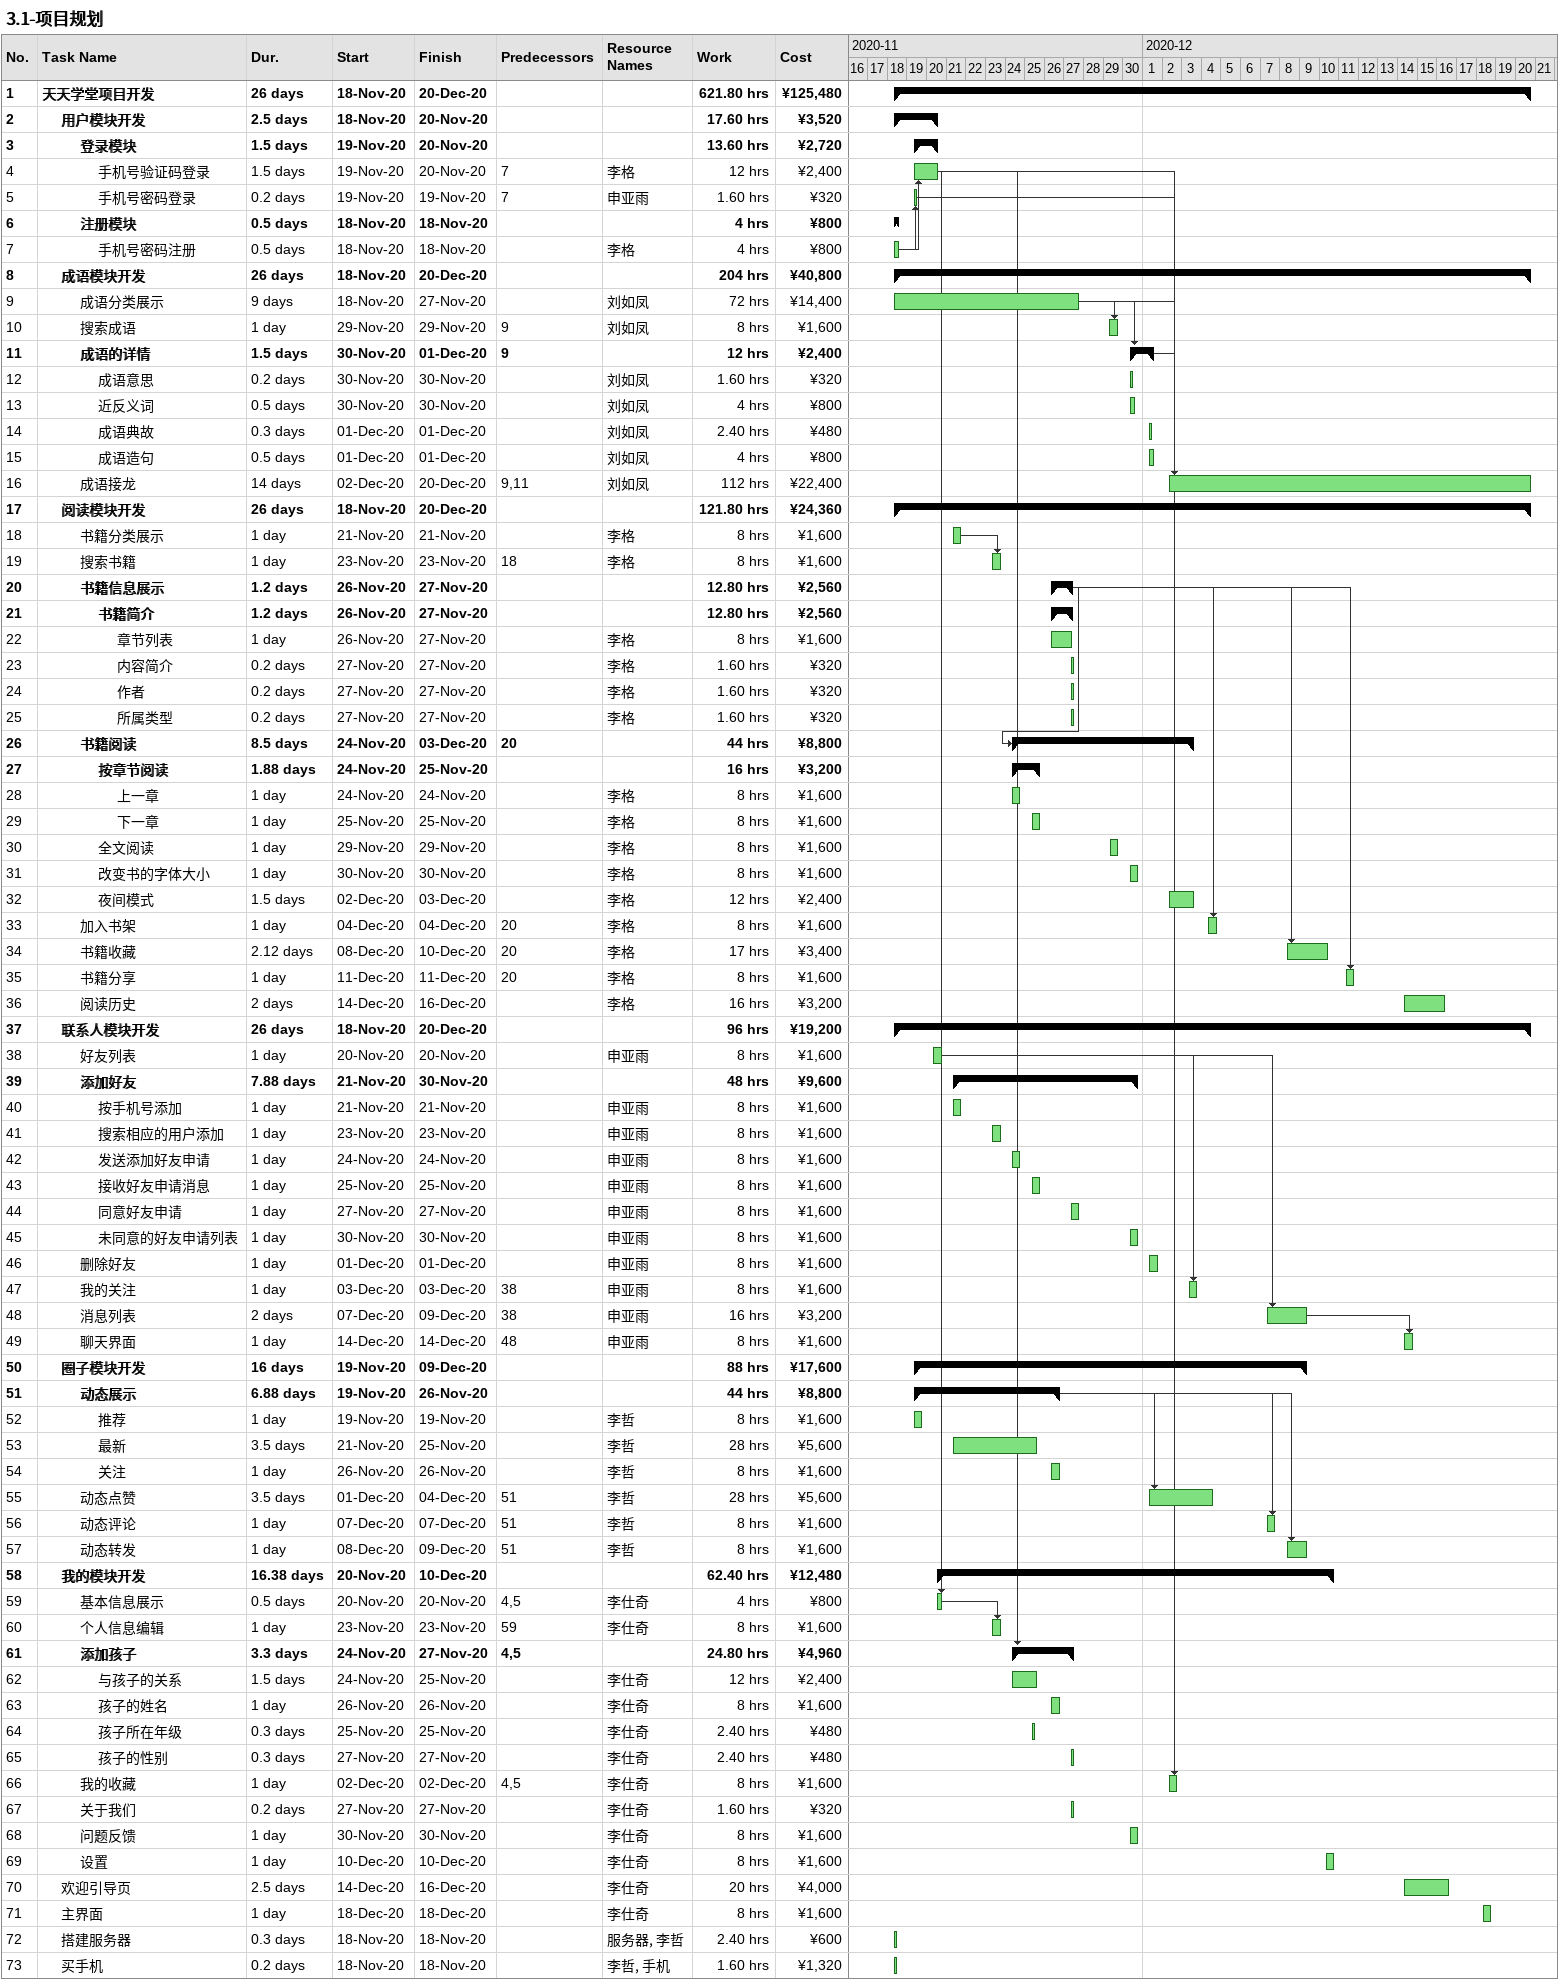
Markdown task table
3.1-项目规划

| ID | Level | Task | Duration | Start | Finish | Predecessors | Resources | Work (h) | Cost (¥) |
|---|---|---|---|---|---|---|---|---|---|
| 1 | 1 | **天天学堂项目开发** | 26d | 2020-11-18 | 2020-12-20 |  |  | 621.80 | 125480 |
| 2 | 2 | **用户模块开发** | 2.5d | 2020-11-18 | 2020-11-20 |  |  | 17.60 | 3520 |
| 3 | 3 | **登录模块** | 1.5d | 2020-11-19 | 2020-11-20 |  |  | 13.60 | 2720 |
| 4 | 4 | 手机号验证码登录 | 1.5d | 2020-11-19 | 2020-11-20 | 7 | 李格 | 12 | 2400 |
| 5 | 4 | 手机号密码登录 | 0.2d | 2020-11-19 | 2020-11-19 | 7 | 申亚雨 | 1.60 | 320 |
| 6 | 3 | **注册模块** | 0.5d | 2020-11-18 | 2020-11-18 |  |  | 4 | 800 |
| 7 | 4 | 手机号密码注册 | 0.5d | 2020-11-18 | 2020-11-18 |  | 李格 | 4 | 800 |
| 8 | 2 | **成语模块开发** | 26d | 2020-11-18 | 2020-12-20 |  |  | 204 | 40800 |
| 9 | 3 | 成语分类展示 | 9d | 2020-11-18 | 2020-11-27 |  | 刘如凤 | 72 | 14400 |
| 10 | 3 | 搜索成语 | 1d | 2020-11-29 | 2020-11-29 | 9 | 刘如凤 | 8 | 1600 |
| 11 | 3 | **成语的详情** | 1.5d | 2020-11-30 | 2020-12-01 | 9 |  | 12 | 2400 |
| 12 | 4 | 成语意思 | 0.2d | 2020-11-30 | 2020-11-30 |  | 刘如凤 | 1.60 | 320 |
| 13 | 4 | 近反义词 | 0.5d | 2020-11-30 | 2020-11-30 |  | 刘如凤 | 4 | 800 |
| 14 | 4 | 成语典故 | 0.3d | 2020-12-01 | 2020-12-01 |  | 刘如凤 | 2.40 | 480 |
| 15 | 4 | 成语造句 | 0.5d | 2020-12-01 | 2020-12-01 |  | 刘如凤 | 4 | 800 |
| 16 | 3 | 成语接龙 | 14d | 2020-12-02 | 2020-12-20 | 9, 11 | 刘如凤 | 112 | 22400 |
| 17 | 2 | **阅读模块开发** | 26d | 2020-11-18 | 2020-12-20 |  |  | 121.80 | 24360 |
| 18 | 3 | 书籍分类展示 | 1d | 2020-11-21 | 2020-11-21 |  | 李格 | 8 | 1600 |
| 19 | 3 | 搜索书籍 | 1d | 2020-11-23 | 2020-11-23 | 18 | 李格 | 8 | 1600 |
| 20 | 3 | **书籍信息展示** | 1.2d | 2020-11-26 | 2020-11-27 |  |  | 12.80 | 2560 |
| 21 | 4 | **书籍简介** | 1.2d | 2020-11-26 | 2020-11-27 |  |  | 12.80 | 2560 |
| 22 | 5 | 章节列表 | 1d | 2020-11-26 | 2020-11-27 |  | 李格 | 8 | 1600 |
| 23 | 5 | 内容简介 | 0.2d | 2020-11-27 | 2020-11-27 |  | 李格 | 1.60 | 320 |
| 24 | 5 | 作者 | 0.2d | 2020-11-27 | 2020-11-27 |  | 李格 | 1.60 | 320 |
| 25 | 5 | 所属类型 | 0.2d | 2020-11-27 | 2020-11-27 |  | 李格 | 1.60 | 320 |
| 26 | 3 | **书籍阅读** | 8.5d | 2020-11-24 | 2020-12-03 | 20 |  | 44 | 8800 |
| 27 | 4 | **按章节阅读** | 1.88d | 2020-11-24 | 2020-11-25 |  |  | 16 | 3200 |
| 28 | 5 | 上一章 | 1d | 2020-11-24 | 2020-11-24 |  | 李格 | 8 | 1600 |
| 29 | 5 | 下一章 | 1d | 2020-11-25 | 2020-11-25 |  | 李格 | 8 | 1600 |
| 30 | 4 | 全文阅读 | 1d | 2020-11-29 | 2020-11-29 |  | 李格 | 8 | 1600 |
| 31 | 4 | 改变书的字体大小 | 1d | 2020-11-30 | 2020-11-30 |  | 李格 | 8 | 1600 |
| 32 | 4 | 夜间模式 | 1.5d | 2020-12-02 | 2020-12-03 |  | 李格 | 12 | 2400 |
| 33 | 3 | 加入书架 | 1d | 2020-12-04 | 2020-12-04 | 20 | 李格 | 8 | 1600 |
| 34 | 3 | 书籍收藏 | 2.12d | 2020-12-08 | 2020-12-10 | 20 | 李格 | 17 | 3400 |
| 35 | 3 | 书籍分享 | 1d | 2020-12-11 | 2020-12-11 | 20 | 李格 | 8 | 1600 |
| 36 | 3 | 阅读历史 | 2d | 2020-12-14 | 2020-12-16 |  | 李格 | 16 | 3200 |
| 37 | 2 | **联系人模块开发** | 26d | 2020-11-18 | 2020-12-20 |  |  | 96 | 19200 |
| 38 | 3 | 好友列表 | 1d | 2020-11-20 | 2020-11-20 |  | 申亚雨 | 8 | 1600 |
| 39 | 3 | **添加好友** | 7.88d | 2020-11-21 | 2020-11-30 |  |  | 48 | 9600 |
| 40 | 4 | 按手机号添加 | 1d | 2020-11-21 | 2020-11-21 |  | 申亚雨 | 8 | 1600 |
| 41 | 4 | 搜索相应的用户添加 | 1d | 2020-11-23 | 2020-11-23 |  | 申亚雨 | 8 | 1600 |
| 42 | 4 | 发送添加好友申请 | 1d | 2020-11-24 | 2020-11-24 |  | 申亚雨 | 8 | 1600 |
| 43 | 4 | 接收好友申请消息 | 1d | 2020-11-25 | 2020-11-25 |  | 申亚雨 | 8 | 1600 |
| 44 | 4 | 同意好友申请 | 1d | 2020-11-27 | 2020-11-27 |  | 申亚雨 | 8 | 1600 |
| 45 | 4 | 未同意的好友申请列表 | 1d | 2020-11-30 | 2020-11-30 |  | 申亚雨 | 8 | 1600 |
| 46 | 3 | 删除好友 | 1d | 2020-12-01 | 2020-12-01 |  | 申亚雨 | 8 | 1600 |
| 47 | 3 | 我的关注 | 1d | 2020-12-03 | 2020-12-03 | 38 | 申亚雨 | 8 | 1600 |
| 48 | 3 | 消息列表 | 2d | 2020-12-07 | 2020-12-09 | 38 | 申亚雨 | 16 | 3200 |
| 49 | 3 | 聊天界面 | 1d | 2020-12-14 | 2020-12-14 | 48 | 申亚雨 | 8 | 1600 |
| 50 | 2 | **圈子模块开发** | 16d | 2020-11-19 | 2020-12-09 |  |  | 88 | 17600 |
| 51 | 3 | **动态展示** | 6.88d | 2020-11-19 | 2020-11-26 |  |  | 44 | 8800 |
| 52 | 4 | 推荐 | 1d | 2020-11-19 | 2020-11-19 |  | 李哲 | 8 | 1600 |
| 53 | 4 | 最新 | 3.5d | 2020-11-21 | 2020-11-25 |  | 李哲 | 28 | 5600 |
| 54 | 4 | 关注 | 1d | 2020-11-26 | 2020-11-26 |  | 李哲 | 8 | 1600 |
| 55 | 3 | 动态点赞 | 3.5d | 2020-12-01 | 2020-12-04 | 51 | 李哲 | 28 | 5600 |
| 56 | 3 | 动态评论 | 1d | 2020-12-07 | 2020-12-07 | 51 | 李哲 | 8 | 1600 |
| 57 | 3 | 动态转发 | 1d | 2020-12-08 | 2020-12-09 | 51 | 李哲 | 8 | 1600 |
| 58 | 2 | **我的模块开发** | 16.38d | 2020-11-20 | 2020-12-10 |  |  | 62.40 | 12480 |
| 59 | 3 | 基本信息展示 | 0.5d | 2020-11-20 | 2020-11-20 | 4, 5 | 李仕奇 | 4 | 800 |
| 60 | 3 | 个人信息编辑 | 1d | 2020-11-23 | 2020-11-23 | 59 | 李仕奇 | 8 | 1600 |
| 61 | 3 | **添加孩子** | 3.3d | 2020-11-24 | 2020-11-27 | 4, 5 |  | 24.80 | 4960 |
| 62 | 4 | 与孩子的关系 | 1.5d | 2020-11-24 | 2020-11-25 |  | 李仕奇 | 12 | 2400 |
| 63 | 4 | 孩子的姓名 | 1d | 2020-11-26 | 2020-11-26 |  | 李仕奇 | 8 | 1600 |
| 64 | 4 | 孩子所在年级 | 0.3d | 2020-11-25 | 2020-11-25 |  | 李仕奇 | 2.40 | 480 |
| 65 | 4 | 孩子的性别 | 0.3d | 2020-11-27 | 2020-11-27 |  | 李仕奇 | 2.40 | 480 |
| 66 | 3 | 我的收藏 | 1d | 2020-12-02 | 2020-12-02 | 4, 5 | 李仕奇 | 8 | 1600 |
| 67 | 3 | 关于我们 | 0.2d | 2020-11-27 | 2020-11-27 |  | 李仕奇 | 1.60 | 320 |
| 68 | 3 | 问题反馈 | 1d | 2020-11-30 | 2020-11-30 |  | 李仕奇 | 8 | 1600 |
| 69 | 3 | 设置 | 1d | 2020-12-10 | 2020-12-10 |  | 李仕奇 | 8 | 1600 |
| 70 | 2 | 欢迎引导页 | 2.5d | 2020-12-14 | 2020-12-16 |  | 李仕奇 | 20 | 4000 |
| 71 | 2 | 主界面 | 1d | 2020-12-18 | 2020-12-18 |  | 李仕奇 | 8 | 1600 |
| 72 | 2 | 搭建服务器 | 0.3d | 2020-11-18 | 2020-11-18 |  | 服务器, 李哲 | 2.40 | 600 |
| 73 | 2 | 买手机 | 0.2d | 2020-11-18 | 2020-11-18 |  | 李哲, 手机 | 1.60 | 1320 |
